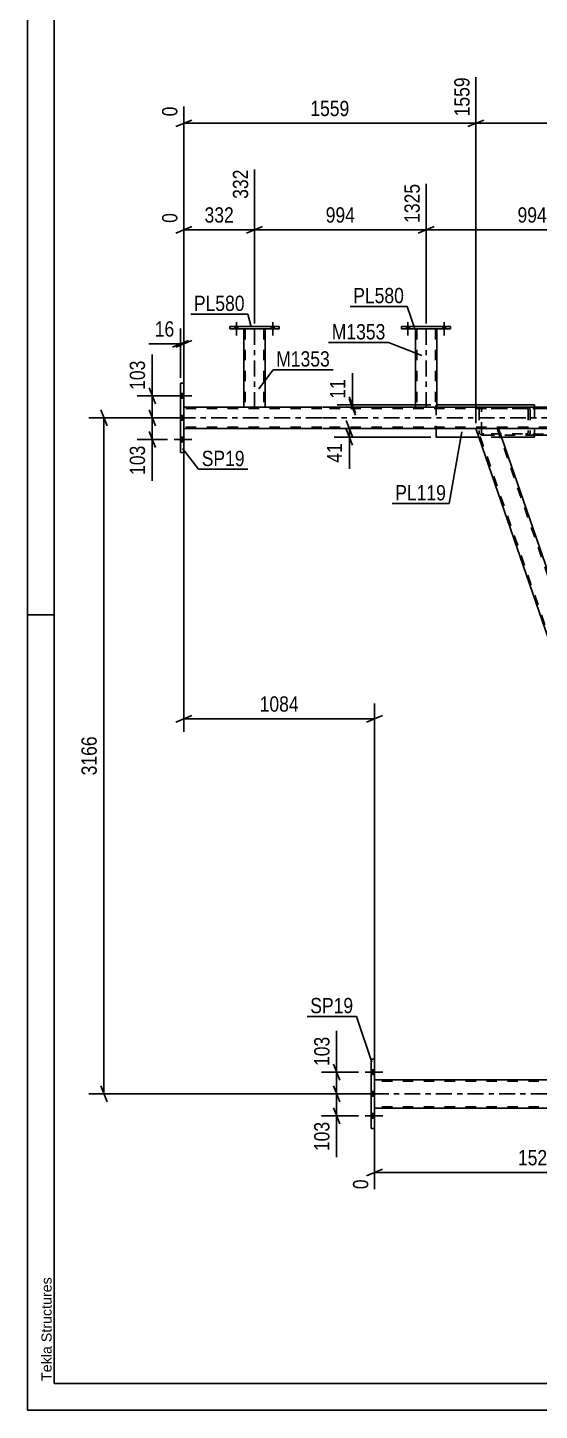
# Model space of a CAD drawing. Header units: millimetres. Extents: x -836 to 353, y -855 to -14.
# Drawn here: x -836.4 to -740.5, y -855.3 to -596.4 of the extents above; entities that cross this region are included whole.
import ezdxf

# ---------------------------------------------------------------- set-up
doc = ezdxf.new("R2010")
doc.units = ezdxf.units.MM
doc.linetypes.add('DXK_LINE_DOT2', pattern=[3.9198, 1.9599, -1.9599])
doc.linetypes.add('DXK_LINE_DOT3', pattern=[5.9187, 2.979, -0.9799, 0.9799, -0.9799])
doc.styles.add('Arial', font='ARIAL.TTF', dxfattribs={"height": 0.2})
doc.styles.add('Arial Narrow', font='ARIALN.TTF', dxfattribs={"height": 0.2})

# ---------------------------------------------------------------- blocks, each defined once
blk = doc.blocks.new('Unknown-570393895-1132')
at = {"color": 5, "linetype": 'Continuous'}
for p, q in [((-836.38, -14.33), (-836.38, -855.33)), ((-831.38, -19.33), (-831.38, -850.33)), ((-831.38, -706.33), (-836.38, -706.33)), ((-831.38, -850.33), (347.62, -850.33)), ((-836.38, -855.33), (352.62, -855.33))]:
    blk.add_line(p, q, dxfattribs=at)
at = {"color": 174, "linetype": 'Continuous', "style": 'Arial'}
blk.add_text('Tekla Structures', height=1.9102, rotation=90, dxfattribs=at).set_placement((-831.88, -849.83))
blk = doc.blocks.new('Part-570393895-6714 - 6499')
at = {"color": 2, "linetype": 'Continuous'}
for p, q in [((-807.13, -667.42), (-795.87, -667.42)), ((-791.87, -667.42), (-781.27, -667.42)), ((-781.17, -667.42), (-763.73, -667.42)), ((-723.98, -667.42), (-759.73, -667.42)), ((-807.13, -671.42), (-781.27, -671.42)), ((-781.17, -671.42), (-752.39, -671.42)), ((-669.1, -671.42), (-748.16, -671.42))]:
    blk.add_line(p, q, dxfattribs=at)
at = {"color": 7, "linetype": 'DXK_LINE_DOT2'}
for p, q in [((-807.13, -667.42), (-807.13, -671.42)), ((-781.27, -667.66), (-807.13, -667.66)), ((-795.87, -667.42), (-791.87, -667.42)), ((-80.13, -667.66), (-781.17, -667.66)), ((-80.13, -667.42), (-763.73, -667.42)), ((-763.73, -667.42), (-759.73, -667.42)), ((-781.27, -671.18), (-807.13, -671.18)), ((-80.13, -671.18), (-781.17, -671.18)), ((-748.16, -671.42), (-752.39, -671.42))]:
    blk.add_line(p, q, dxfattribs=at)
at = {"color": 7, "linetype": 'DXK_LINE_DOT3'}
for p, q in [((-781.27, -669.42), (-807.13, -669.42)), ((-80.13, -669.42), (-781.17, -669.42))]:
    blk.add_line(p, q, dxfattribs=at)
blk = doc.blocks.new('Bolt-570393895-6675 - 6499')
at = {"linetype": 'Continuous'}
for points in [[(-807.77, -664.88), (-807.77, -665.76), (-807.13, -665.76), (-807.13, -664.88)], [(-807.77, -664.88), (-807.77, -665.76), (-807.13, -665.76), (-807.13, -664.88)], [(-807.77, -664.88), (-807.77, -665.76), (-807.13, -665.76), (-807.13, -664.88)], [(-807.77, -668.98), (-807.77, -669.86), (-807.13, -669.86), (-807.13, -668.98)], [(-807.77, -668.98), (-807.77, -669.86), (-807.13, -669.86), (-807.13, -668.98)], [(-807.77, -673.08), (-807.77, -673.96), (-807.13, -673.96), (-807.13, -673.08)], [(-807.77, -673.08), (-807.77, -673.96), (-807.13, -673.96), (-807.13, -673.08)], [(-807.77, -673.08), (-807.77, -673.96), (-807.13, -673.96), (-807.13, -673.08)]]:
    blk.add_hatch(color=1, dxfattribs=at).paths.add_polyline_path(points)
at = {"color": 1, "linetype": 'Continuous'}
for p, q in [((-808.93, -665.32), (-805.61, -665.32)), ((-808.93, -665.32), (-805.61, -665.32)), ((-808.93, -665.32), (-805.61, -665.32)), ((-807.77, -664.88), (-807.13, -664.88)), ((-807.77, -664.88), (-807.13, -664.88)), ((-807.77, -664.88), (-807.13, -664.88)), ((-807.77, -665.76), (-807.13, -665.76)), ((-807.77, -665.76), (-807.13, -665.76)), ((-807.77, -665.76), (-807.13, -665.76)), ((-808.93, -669.42), (-805.61, -669.42)), ((-808.93, -669.42), (-805.61, -669.42)), ((-807.77, -668.98), (-807.13, -668.98)), ((-807.77, -668.98), (-807.13, -668.98)), ((-807.77, -669.86), (-807.13, -669.86)), ((-807.77, -669.86), (-807.13, -669.86)), ((-807.77, -673.08), (-807.13, -673.08)), ((-807.77, -673.08), (-807.13, -673.08)), ((-807.77, -673.08), (-807.13, -673.08)), ((-808.93, -673.52), (-805.61, -673.52)), ((-808.93, -673.52), (-805.61, -673.52)), ((-808.93, -673.52), (-805.61, -673.52)), ((-807.77, -673.96), (-807.13, -673.96)), ((-807.77, -673.96), (-807.13, -673.96)), ((-807.77, -673.96), (-807.13, -673.96))]:
    blk.add_line(p, q, dxfattribs=at)
blk = doc.blocks.new('Part-570393895-6726 - 6499')
at = {"color": 2, "linetype": 'Continuous'}
for p, q in [((-70.33, -793.43), (-771.37, -793.43)), ((-70.33, -798.71), (-771.37, -798.71))]:
    blk.add_line(p, q, dxfattribs=at)
at = {"color": 7, "linetype": 'DXK_LINE_DOT2'}
for p, q in [((-771.37, -793.43), (-771.37, -798.71)), ((-70.33, -793.67), (-771.37, -793.67)), ((-70.33, -798.47), (-771.37, -798.47))]:
    blk.add_line(p, q, dxfattribs=at)
at = {"color": 7, "linetype": 'DXK_LINE_DOT3'}
blk.add_line((-70.33, -796.07), (-771.37, -796.07), dxfattribs=at)
blk = doc.blocks.new('Bolt-570393895-6773 - 6499')
at = {"linetype": 'Continuous'}
for points in [[(-764.85, -652.3), (-765.41, -652.3), (-765.41, -652.78), (-764.85, -652.78)], [(-764.85, -652.3), (-765.41, -652.3), (-765.41, -652.78), (-764.85, -652.78)], [(-758.05, -652.3), (-758.61, -652.3), (-758.61, -652.78), (-758.05, -652.78)], [(-758.05, -652.3), (-758.61, -652.3), (-758.61, -652.78), (-758.05, -652.78)]]:
    blk.add_hatch(color=1, dxfattribs=at).paths.add_polyline_path(points)
at = {"color": 1, "linetype": 'Continuous'}
for p, q in [((-765.41, -652.3), (-765.41, -652.78)), ((-765.41, -652.3), (-765.41, -652.78)), ((-765.13, -651.5), (-765.13, -654.02)), ((-765.13, -651.5), (-765.13, -654.02)), ((-764.85, -652.3), (-764.85, -652.78)), ((-764.85, -652.3), (-764.85, -652.78)), ((-758.61, -652.3), (-758.61, -652.78)), ((-758.61, -652.3), (-758.61, -652.78)), ((-758.33, -651.5), (-758.33, -654.02)), ((-758.33, -651.5), (-758.33, -654.02)), ((-758.05, -652.3), (-758.05, -652.78)), ((-758.05, -652.3), (-758.05, -652.78))]:
    blk.add_line(p, q, dxfattribs=at)
blk = doc.blocks.new('Part-570393895-6778 - 6499')
at = {"color": 7, "linetype": 'DXK_LINE_DOT2'}
for p, q in [((-751.71, -667.72), (-751.77, -667.9)), ((-751.77, -667.9), (-751.77, -672.22)), ((-751.34, -667.9), (-751.3, -667.81)), ((-751.34, -672.22), (-751.34, -667.9)), ((-750.9, -667.42), (-751.24, -667.46)), ((-751.07, -667.68), (-750.9, -667.66)), ((-735.84, -667.43), (-750.9, -667.42)), ((-735.84, -667.67), (-750.9, -667.66)), ((-742.74, -667.46), (-743.08, -667.43)), ((-743.08, -667.67), (-742.91, -667.68)), ((-742.67, -667.81), (-742.64, -667.91)), ((-742.64, -667.91), (-742.64, -672.23)), ((-742.21, -667.91), (-742.27, -667.72)), ((-742.21, -667.91), (-742.21, -672.23)), ((-751.77, -672.22), (-751.71, -672.41)), ((-751.3, -672.32), (-751.34, -672.22)), ((-751.24, -672.67), (-750.9, -672.7)), ((-750.9, -672.46), (-751.07, -672.45)), ((-735.84, -672.47), (-750.9, -672.46)), ((-750.9, -672.7), (-741.41, -672.71)), ((-742.91, -672.45), (-743.08, -672.47)), ((-743.08, -672.71), (-742.74, -672.67)), ((-742.64, -672.23), (-742.67, -672.32)), ((-742.27, -672.41), (-742.21, -672.23))]:
    blk.add_line(p, q, dxfattribs=at)
at = {"color": 2, "linetype": 'Continuous'}
blk.add_line((-735.84, -672.71), (-741.41, -672.71), dxfattribs=at)
at = {"color": 7, "linetype": 'DXK_LINE_DOT2'}
for centre, radius, start, end in [((-751.1, -668.26), 0.813, 99.5774, 138.2055), ((-751, -668.08), 0.406, 99.5774, 138.2055), ((-742.98, -668.08), 0.406, 41.7863, 80.4144), ((-742.88, -668.26), 0.813, 41.7863, 80.4144), ((-751.1, -671.87), 0.813, 221.7863, 260.4144), ((-751, -672.05), 0.406, 221.7863, 260.4144), ((-742.98, -672.05), 0.406, 279.5774, 318.2055), ((-742.88, -671.87), 0.813, 279.5774, 318.2055)]:
    blk.add_arc(centre, radius, start, end, dxfattribs=at)
blk = doc.blocks.new('Part-570393895-6827 - 6499')
at = {"color": 2, "linetype": 'Continuous'}
for p, q in [((-795.87, -667.42), (-795.87, -652.78)), ((-791.87, -667.42), (-791.87, -652.78)), ((-795.87, -667.43), (-791.91, -667.43)), ((-791.91, -667.43), (-791.87, -667.43))]:
    blk.add_line(p, q, dxfattribs=at)
at = {"color": 7, "linetype": 'DXK_LINE_DOT2'}
for p, q in [((-795.87, -652.78), (-791.87, -652.78)), ((-795.63, -652.78), (-795.63, -667.43)), ((-792.11, -652.78), (-792.11, -667.43)), ((-795.87, -667.42), (-795.87, -667.43)), ((-795.87, -667.43), (-795.87, -667.43)), ((-795.87, -667.43), (-795.87, -667.43)), ((-795.63, -667.43), (-795.61, -667.43)), ((-795.61, -667.43), (-795.57, -667.43)), ((-795.57, -667.43), (-795.56, -667.43)), ((-792.17, -667.43), (-792.13, -667.43)), ((-792.13, -667.43), (-792.17, -667.43)), ((-792.13, -667.43), (-792.11, -667.43)), ((-792.11, -667.43), (-792.13, -667.43)), ((-791.87, -667.42), (-791.87, -667.43)), ((-791.87, -667.43), (-791.87, -667.42)), ((-791.87, -667.43), (-791.87, -667.43)), ((-791.87, -667.43), (-791.87, -667.43))]:
    blk.add_line(p, q, dxfattribs=at)
at = {"color": 7, "linetype": 'DXK_LINE_DOT3'}
blk.add_line((-793.87, -652.78), (-793.87, -667.43), dxfattribs=at)
blk = doc.blocks.new('Bolt-570393895-6835 - 6499')
at = {"linetype": 'Continuous'}
for points in [[(-796.99, -652.3), (-797.55, -652.3), (-797.55, -652.78), (-796.99, -652.78)], [(-796.99, -652.3), (-797.55, -652.3), (-797.55, -652.78), (-796.99, -652.78)], [(-790.19, -652.3), (-790.75, -652.3), (-790.75, -652.78), (-790.19, -652.78)], [(-790.19, -652.3), (-790.75, -652.3), (-790.75, -652.78), (-790.19, -652.78)]]:
    blk.add_hatch(color=1, dxfattribs=at).paths.add_polyline_path(points)
at = {"color": 1, "linetype": 'Continuous'}
for p, q in [((-797.55, -652.3), (-797.55, -652.78)), ((-797.55, -652.3), (-797.55, -652.78)), ((-797.27, -651.5), (-797.27, -654.02)), ((-797.27, -651.5), (-797.27, -654.02)), ((-796.99, -652.3), (-796.99, -652.78)), ((-796.99, -652.3), (-796.99, -652.78)), ((-790.75, -652.3), (-790.75, -652.78)), ((-790.75, -652.3), (-790.75, -652.78)), ((-790.47, -651.5), (-790.47, -654.02)), ((-790.47, -651.5), (-790.47, -654.02)), ((-790.19, -652.3), (-790.19, -652.78)), ((-790.19, -652.3), (-790.19, -652.78))]:
    blk.add_line(p, q, dxfattribs=at)
blk = doc.blocks.new('Bolt-570393895-6843 - 6499')
at = {"linetype": 'Continuous'}
for points in [[(-772.01, -791.53), (-772.01, -792.41), (-771.37, -792.41), (-771.37, -791.53)], [(-772.01, -791.53), (-772.01, -792.41), (-771.37, -792.41), (-771.37, -791.53)], [(-772.01, -791.53), (-772.01, -792.41), (-771.37, -792.41), (-771.37, -791.53)], [(-772.01, -795.63), (-772.01, -796.51), (-771.37, -796.51), (-771.37, -795.63)], [(-772.01, -795.63), (-772.01, -796.51), (-771.37, -796.51), (-771.37, -795.63)], [(-772.01, -799.73), (-772.01, -800.61), (-771.37, -800.61), (-771.37, -799.73)], [(-772.01, -799.73), (-772.01, -800.61), (-771.37, -800.61), (-771.37, -799.73)], [(-772.01, -799.73), (-772.01, -800.61), (-771.37, -800.61), (-771.37, -799.73)]]:
    blk.add_hatch(color=1, dxfattribs=at).paths.add_polyline_path(points)
at = {"color": 1, "linetype": 'Continuous'}
for p, q in [((-773.17, -791.97), (-769.85, -791.97)), ((-773.17, -791.97), (-769.85, -791.97)), ((-773.17, -791.97), (-769.85, -791.97)), ((-772.01, -791.53), (-771.37, -791.53)), ((-772.01, -791.53), (-771.37, -791.53)), ((-772.01, -791.53), (-771.37, -791.53)), ((-772.01, -792.41), (-771.37, -792.41)), ((-772.01, -792.41), (-771.37, -792.41)), ((-772.01, -792.41), (-771.37, -792.41)), ((-773.17, -796.07), (-769.85, -796.07)), ((-773.17, -796.07), (-769.85, -796.07)), ((-772.01, -795.63), (-771.37, -795.63)), ((-772.01, -795.63), (-771.37, -795.63)), ((-772.01, -796.51), (-771.37, -796.51)), ((-772.01, -796.51), (-771.37, -796.51)), ((-773.17, -800.17), (-769.85, -800.17)), ((-773.17, -800.17), (-769.85, -800.17)), ((-773.17, -800.17), (-769.85, -800.17)), ((-772.01, -799.73), (-771.37, -799.73)), ((-772.01, -799.73), (-771.37, -799.73)), ((-772.01, -799.73), (-771.37, -799.73)), ((-772.01, -800.61), (-771.37, -800.61)), ((-772.01, -800.61), (-771.37, -800.61)), ((-772.01, -800.61), (-771.37, -800.61))]:
    blk.add_line(p, q, dxfattribs=at)
blk = doc.blocks.new('Part-570393895-6905 - 6499')
at = {"color": 7, "linetype": 'DXK_LINE_DOT2'}
for p, q in [((-759.83, -666.99), (-759.83, -671.42)), ((-759.73, -666.99), (-759.83, -666.99)), ((-741.41, -667.42), (-741.41, -671.42)), ((-747.59, -673.07), (-751.82, -673.07))]:
    blk.add_line(p, q, dxfattribs=at)
at = {"color": 2, "linetype": 'Continuous'}
for p, q in [((-741.41, -666.99), (-759.73, -666.99)), ((-741.41, -666.99), (-741.41, -667.42)), ((-759.83, -671.42), (-759.83, -673.07)), ((-759.83, -673.07), (-751.82, -673.07)), ((-741.41, -673.07), (-747.59, -673.07)), ((-741.41, -671.42), (-741.41, -673.07))]:
    blk.add_line(p, q, dxfattribs=at)
blk = doc.blocks.new('Part-570393895-6931 - 6499')
at = {"color": 2, "linetype": 'Continuous'}
for p, q in [((-798.47, -652.3), (-789.27, -652.3)), ((-798.47, -652.78), (-798.47, -652.3)), ((-789.27, -652.3), (-789.27, -652.78)), ((-789.27, -652.78), (-798.47, -652.78))]:
    blk.add_line(p, q, dxfattribs=at)
blk = doc.blocks.new('Part-570393895-6940 - 6499')
at = {"color": 2, "linetype": 'Continuous'}
for p, q in [((-752.39, -671.42), (-710.39, -793.43)), ((-752.39, -671.42), (-748.16, -671.42)), ((-748.16, -671.42), (-707.37, -789.89))]:
    blk.add_line(p, q, dxfattribs=at)
at = {"color": 7, "linetype": 'DXK_LINE_DOT2'}
for p, q in [((-710.13, -793.43), (-752.13, -671.42)), ((-752.13, -671.42), (-752.11, -671.42)), ((-748.41, -671.42), (-706.41, -793.43)), ((-707.37, -789.89), (-706.15, -793.43)), ((-706.15, -793.43), (-710.39, -793.43))]:
    blk.add_line(p, q, dxfattribs=at)
blk = doc.blocks.new('Part-570393895-6986 - 6499')
at = {"color": 2, "linetype": 'Continuous'}
for p, q in [((-807.77, -662.92), (-807.13, -662.92)), ((-807.77, -662.92), (-807.77, -675.92)), ((-807.13, -675.92), (-807.13, -662.92)), ((-807.77, -675.92), (-807.13, -675.92))]:
    blk.add_line(p, q, dxfattribs=at)
at = {"color": 7, "linetype": 'DXK_LINE_DOT2'}
for p, q in [((-807.13, -662.92), (-807.77, -662.92)), ((-807.77, -675.92), (-807.13, -675.92))]:
    blk.add_line(p, q, dxfattribs=at)
blk = doc.blocks.new('Part-570393895-7042 - 6499')
at = {"color": 2, "linetype": 'Continuous'}
for p, q in [((-771.37, -789.57), (-772.01, -789.57)), ((-772.01, -789.57), (-772.01, -802.57)), ((-771.37, -802.57), (-771.37, -789.57)), ((-772.01, -802.57), (-771.37, -802.57))]:
    blk.add_line(p, q, dxfattribs=at)
at = {"color": 7, "linetype": 'DXK_LINE_DOT2'}
for p, q in [((-771.37, -789.57), (-772.01, -789.57)), ((-772.01, -802.57), (-771.37, -802.57))]:
    blk.add_line(p, q, dxfattribs=at)
blk = doc.blocks.new('Part-570393895-7103 - 6499')
at = {"color": 2, "linetype": 'Continuous'}
for p, q in [((-763.73, -667.42), (-763.73, -652.78)), ((-759.73, -667.42), (-759.73, -652.78)), ((-763.73, -667.43), (-759.77, -667.43)), ((-759.77, -667.43), (-759.73, -667.43))]:
    blk.add_line(p, q, dxfattribs=at)
at = {"color": 7, "linetype": 'DXK_LINE_DOT2'}
for p, q in [((-763.73, -652.78), (-759.73, -652.78)), ((-763.49, -652.78), (-763.49, -667.43)), ((-759.97, -652.78), (-759.97, -667.43)), ((-763.73, -667.42), (-763.73, -667.43)), ((-763.73, -667.43), (-763.73, -667.43)), ((-763.73, -667.43), (-763.73, -667.43)), ((-763.49, -667.43), (-763.47, -667.43)), ((-763.47, -667.43), (-763.43, -667.43)), ((-763.43, -667.43), (-763.42, -667.43)), ((-760.03, -667.43), (-759.99, -667.43)), ((-759.99, -667.43), (-760.03, -667.43)), ((-759.99, -667.43), (-759.97, -667.43)), ((-759.97, -667.43), (-759.99, -667.43)), ((-759.73, -667.42), (-759.73, -667.43)), ((-759.73, -667.43), (-759.73, -667.42)), ((-759.73, -667.43), (-759.73, -667.43)), ((-759.73, -667.43), (-759.73, -667.43))]:
    blk.add_line(p, q, dxfattribs=at)
at = {"color": 7, "linetype": 'DXK_LINE_DOT3'}
blk.add_line((-761.73, -652.78), (-761.73, -667.43), dxfattribs=at)
blk = doc.blocks.new('Part-570393895-7109 - 6499')
at = {"color": 2, "linetype": 'Continuous'}
for p, q in [((-766.33, -652.3), (-757.13, -652.3)), ((-766.33, -652.78), (-766.33, -652.3)), ((-757.13, -652.3), (-757.13, -652.78)), ((-757.13, -652.78), (-766.33, -652.78))]:
    blk.add_line(p, q, dxfattribs=at)
blk = doc.blocks.new('StraightDimension-570393895-7254 - 6499')
at = {"color": 7, "linetype": 'Continuous'}
for p, q in [((-813.64, -667.92), (-812.44, -670.92)), ((-808.77, -669.42), (-815.89, -669.42)), ((-813.04, -673.52), (-813.04, -669.42)), ((-812.44, -675.02), (-813.64, -672.02)), ((-810.17, -673.52), (-815.89, -673.52))]:
    blk.add_line(p, q, dxfattribs=at)
at = {"color": 0}
blk.add_wipeout([(-813.79, -674.05), (-817.99, -674.05), (-817.99, -680.73), (-813.79, -680.73)], dxfattribs=at)
at = {"color": 7, "linetype": 'Continuous'}
blk.add_line((-813.04, -673.52), (-813.04, -681.26), dxfattribs=at)
blk.add_line((-813.04, -673.52), (-813.04, -681.26), dxfattribs=at)
at = {"color": 3, "style": 'Arial Narrow'}
blk.add_text('103', height=2.863, rotation=90.0002, dxfattribs=at).set_placement((-814.39, -680.13))
blk = doc.blocks.new('StraightDimension-570393895-28385 - 6499')
at = {"color": 7, "linetype": 'Continuous'}
for p, q in [((-710.39, -794.43), (-710.39, -819.4)), ((-771.37, -799.71), (-771.37, -813.91)), ((-769.87, -810.19), (-772.87, -811.39)), ((-711.89, -811.39), (-708.89, -810.19)), ((-771.37, -810.79), (-710.39, -810.79))]:
    blk.add_line(p, q, dxfattribs=at)
at = {"color": 0}
blk.add_wipeout([(-736.62, -810.04), (-736.62, -805.84), (-745.13, -805.84), (-745.13, -810.04)], dxfattribs=at)
at = {"color": 0, "linetype": 'Continuous'}
for points in [[(-771.97, -811.49), (-776.17, -811.49), (-776.17, -814.51), (-771.97, -814.51)], [(-710.99, -811.49), (-715.19, -811.49), (-715.19, -820), (-710.99, -820)]]:
    blk.add_wipeout(points, dxfattribs=at)
at = {"color": 3, "style": 'Arial Narrow'}
blk.add_text('1525', height=2.863, dxfattribs=at).set_placement((-744.53, -809.44))
at = {"color": 3, "linetype": 'Continuous', "style": 'Arial Narrow'}
for s, height, p in [('0', 2.86, (-772.57, -813.91)), ('1525', 2.863, (-711.59, -819.4))]:
    blk.add_text(s, height=height, rotation=90.0002, dxfattribs=at).set_placement(p)
blk = doc.blocks.new('StraightDimension-570393895-7459 - 6499')
at = {"color": 7, "linetype": 'Continuous'}
for p, q in [((-776.71, -669.92), (-775.51, -672.92)), ((-760.83, -671.42), (-778.96, -671.42)), ((-760.83, -673.07), (-778.96, -673.07)), ((-775.51, -674.57), (-776.71, -671.57)), ((-776.11, -673.07), (-776.11, -671.42))]:
    blk.add_line(p, q, dxfattribs=at)
at = {"color": 0}
blk.add_wipeout([(-776.86, -673.6), (-781.06, -673.6), (-781.06, -678.45), (-776.86, -678.45)], dxfattribs=at)
at = {"color": 7, "linetype": 'Continuous'}
blk.add_line((-776.11, -673.07), (-776.11, -678.98), dxfattribs=at)
blk.add_line((-776.11, -673.07), (-776.11, -678.98), dxfattribs=at)
at = {"color": 3, "style": 'Arial Narrow'}
blk.add_text('41', height=2.863, rotation=90.0002, dxfattribs=at).set_placement((-777.46, -677.85))
blk = doc.blocks.new('StraightDimension-570393895-7231 - 6499')
at = {"color": 7, "linetype": 'Continuous'}
for p, q in [((-779.09, -794.57), (-777.89, -797.57)), ((-773.01, -796.07), (-781.34, -796.07)), ((-778.49, -800.17), (-778.49, -796.07)), ((-774.41, -800.17), (-781.34, -800.17)), ((-777.89, -801.67), (-779.09, -798.67))]:
    blk.add_line(p, q, dxfattribs=at)
at = {"color": 0}
blk.add_wipeout([(-779.24, -800.69), (-783.44, -800.69), (-783.44, -807.38), (-779.24, -807.38)], dxfattribs=at)
at = {"color": 7, "linetype": 'Continuous'}
blk.add_line((-778.49, -800.17), (-778.49, -807.9), dxfattribs=at)
blk.add_line((-778.49, -800.17), (-778.49, -807.9), dxfattribs=at)
at = {"color": 3, "style": 'Arial Narrow'}
blk.add_text('103', height=2.863, rotation=90.0002, dxfattribs=at).set_placement((-779.84, -806.78))
blk = doc.blocks.new('StraightDimension-570393895-7238 - 6499')
at = {"color": 7, "linetype": 'Continuous'}
for p, q in [((-774.41, -791.97), (-781.34, -791.97)), ((-779.09, -790.47), (-777.89, -793.47)), ((-778.49, -796.07), (-778.49, -791.97)), ((-777.89, -797.57), (-779.09, -794.57)), ((-773.01, -796.07), (-781.34, -796.07))]:
    blk.add_line(p, q, dxfattribs=at)
at = {"color": 0}
blk.add_wipeout([(-779.24, -784.76), (-783.44, -784.76), (-783.44, -791.44), (-779.24, -791.44)], dxfattribs=at)
at = {"color": 7, "linetype": 'Continuous'}
blk.add_line((-778.49, -791.97), (-778.49, -784.23), dxfattribs=at)
blk.add_line((-778.49, -791.97), (-778.49, -784.23), dxfattribs=at)
at = {"color": 3, "style": 'Arial Narrow'}
blk.add_text('103', height=2.863, rotation=90.0002, dxfattribs=at).set_placement((-779.84, -790.84))
blk = doc.blocks.new('StraightDimension-570393895-7246 - 6499')
at = {"color": 7, "linetype": 'Continuous'}
for p, q in [((-808.77, -665.32), (-815.89, -665.32)), ((-813.64, -663.82), (-812.44, -666.82)), ((-813.04, -669.42), (-813.04, -665.32)), ((-812.44, -670.92), (-813.64, -667.92)), ((-808.77, -669.42), (-815.89, -669.42))]:
    blk.add_line(p, q, dxfattribs=at)
at = {"color": 0}
blk.add_wipeout([(-813.79, -658.11), (-817.99, -658.11), (-817.99, -664.8), (-813.79, -664.8)], dxfattribs=at)
at = {"color": 7, "linetype": 'Continuous'}
blk.add_line((-813.04, -665.32), (-813.04, -657.59), dxfattribs=at)
blk.add_line((-813.04, -665.32), (-813.04, -657.59), dxfattribs=at)
at = {"color": 3, "style": 'Arial Narrow'}
blk.add_text('103', height=2.863, rotation=90.0002, dxfattribs=at).set_placement((-814.39, -664.2))
blk = doc.blocks.new('StraightDimension-570393895-7476 - 6499')
at = {"color": 7, "linetype": 'Continuous'}
for p, q in [((-776.13, -665.49), (-774.93, -668.49)), ((-760.83, -666.99), (-778.38, -666.99)), ((-760.83, -667.43), (-778.38, -667.43)), ((-774.93, -668.93), (-776.13, -665.93)), ((-775.53, -667.43), (-775.53, -666.99))]:
    blk.add_line(p, q, dxfattribs=at)
at = {"color": 0}
blk.add_wipeout([(-776.28, -661.61), (-780.48, -661.61), (-780.48, -666.47), (-776.28, -666.47)], dxfattribs=at)
at = {"color": 7, "linetype": 'Continuous'}
blk.add_line((-775.53, -666.99), (-775.53, -661.09), dxfattribs=at)
blk.add_line((-775.53, -666.99), (-775.53, -661.09), dxfattribs=at)
at = {"color": 3, "style": 'Arial Narrow'}
blk.add_text('11', height=2.863, rotation=90.0002, dxfattribs=at).set_placement((-776.88, -665.87))
blk = doc.blocks.new('StraightDimension-570393895-7713 - 6499')
at = {"color": 7, "linetype": 'Continuous'}
for p, q in [((-752.39, -670.42), (-752.39, -605.66)), ((-807.13, -666.42), (-807.13, -611.14)), ((-805.63, -613.67), (-808.63, -614.87)), ((-753.89, -614.87), (-750.89, -613.67)), ((-807.13, -614.27), (-752.39, -614.27))]:
    blk.add_line(p, q, dxfattribs=at)
at = {"color": 0, "linetype": 'Continuous'}
for points in [[(-752.99, -605.06), (-757.19, -605.06), (-757.19, -613.57), (-752.99, -613.57)], [(-807.73, -610.54), (-811.93, -610.54), (-811.93, -613.57), (-807.73, -613.57)]]:
    blk.add_wipeout(points, dxfattribs=at)
at = {"color": 0}
blk.add_wipeout([(-775.5, -613.52), (-775.5, -609.32), (-784.02, -609.32), (-784.02, -613.52)], dxfattribs=at)
at = {"color": 3, "linetype": 'Continuous', "style": 'Arial Narrow'}
for s, height, p in [('1559', 2.863, (-753.59, -612.97)), ('0', 2.86, (-808.33, -612.97))]:
    blk.add_text(s, height=height, rotation=90.0002, dxfattribs=at).set_placement(p)
at = {"color": 3, "style": 'Arial Narrow'}
blk.add_text('1559', height=2.863, dxfattribs=at).set_placement((-783.42, -612.92))
blk = doc.blocks.new('StraightDimension-570393895-7723 - 6499')
at = {"color": 7, "linetype": 'Continuous'}
for p, q in [((-752.39, -670.42), (-752.39, -605.66)), ((-669.1, -670.42), (-669.1, -605.66)), ((-750.89, -613.67), (-753.89, -614.87)), ((-670.6, -614.87), (-667.6, -613.67)), ((-752.39, -614.27), (-669.1, -614.27))]:
    blk.add_line(p, q, dxfattribs=at)
at = {"color": 0, "linetype": 'Continuous'}
blk.add_wipeout([(-669.7, -605.06), (-673.9, -605.06), (-673.9, -613.57), (-669.7, -613.57)], dxfattribs=at)
at = {"color": 0}
blk.add_wipeout([(-706.49, -613.52), (-706.49, -609.32), (-715, -609.32), (-715, -613.52)], dxfattribs=at)
at = {"color": 3, "linetype": 'Continuous', "style": 'Arial Narrow'}
blk.add_text('3641', height=2.863, rotation=90.0002, dxfattribs=at).set_placement((-670.3, -612.97))
at = {"color": 3, "style": 'Arial Narrow'}
blk.add_text('2082', height=2.863, dxfattribs=at).set_placement((-714.4, -612.92))
blk = doc.blocks.new('StraightDimension-570393895-7986 - 6499')
at = {"color": 7, "linetype": 'Continuous'}
for p, q in [((-821.49, -670.92), (-822.69, -667.92)), ((-808.77, -669.42), (-824.94, -669.42)), ((-822.09, -796.07), (-822.09, -669.42)), ((-822.69, -794.57), (-821.49, -797.57)), ((-773.01, -796.07), (-824.94, -796.07))]:
    blk.add_line(p, q, dxfattribs=at)
at = {"color": 0}
blk.add_wipeout([(-822.84, -728.49), (-827.04, -728.49), (-827.04, -737), (-822.84, -737)], dxfattribs=at)
at = {"color": 3, "style": 'Arial Narrow'}
blk.add_text('3166', height=2.863, rotation=90.0002, dxfattribs=at).set_placement((-823.44, -736.4))
blk = doc.blocks.new('StraightDimension-570393895-8229 - 6499')
at = {"color": 7, "linetype": 'Continuous'}
for p, q in [((-809.27, -656.18), (-806.27, -654.98)), ((-805.63, -654.98), (-808.63, -656.18)), ((-807.77, -661.92), (-807.77, -652.73)), ((-807.13, -661.92), (-807.13, -652.73)), ((-807.77, -655.58), (-807.13, -655.58))]:
    blk.add_line(p, q, dxfattribs=at)
at = {"color": 0}
blk.add_wipeout([(-808.3, -654.83), (-808.3, -650.63), (-813.16, -650.63), (-813.16, -654.83)], dxfattribs=at)
at = {"color": 7, "linetype": 'Continuous'}
blk.add_line((-807.77, -655.58), (-813.68, -655.58), dxfattribs=at)
blk.add_line((-807.77, -655.58), (-813.68, -655.58), dxfattribs=at)
at = {"color": 3, "style": 'Arial Narrow'}
blk.add_text('16', height=2.863, dxfattribs=at).set_placement((-812.56, -654.23))
blk = doc.blocks.new('StraightDimension-570393895-25321 - 6499')
at = {"color": 7, "linetype": 'Continuous'}
for p, q in [((-807.13, -672.42), (-807.13, -728.22)), ((-771.37, -792.43), (-771.37, -722.97)), ((-805.63, -725.22), (-808.63, -726.42)), ((-807.13, -725.82), (-771.37, -725.82)), ((-772.87, -726.42), (-769.87, -725.22))]:
    blk.add_line(p, q, dxfattribs=at)
at = {"color": 0}
blk.add_wipeout([(-785, -725.07), (-785, -720.87), (-793.51, -720.87), (-793.51, -725.07)], dxfattribs=at)
at = {"color": 3, "style": 'Arial Narrow'}
blk.add_text('1084', height=2.863, dxfattribs=at).set_placement((-792.91, -724.47))
blk = doc.blocks.new('StraightDimension-570393895-27141 - 6499')
at = {"color": 7, "linetype": 'Continuous'}
for p, q in [((-761.73, -651.78), (-761.73, -625.61)), ((-721.98, -651.78), (-721.98, -625.61)), ((-760.23, -633.62), (-763.23, -634.82)), ((-761.73, -634.22), (-721.98, -634.22)), ((-723.48, -634.82), (-720.48, -633.62))]:
    blk.add_line(p, q, dxfattribs=at)
at = {"color": 0, "linetype": 'Continuous'}
blk.add_wipeout([(-722.58, -625.01), (-726.78, -625.01), (-726.78, -633.52), (-722.58, -633.52)], dxfattribs=at)
at = {"color": 0}
blk.add_wipeout([(-738.51, -633.47), (-738.51, -629.27), (-745.2, -629.27), (-745.2, -633.47)], dxfattribs=at)
at = {"color": 3, "linetype": 'Continuous', "style": 'Arial Narrow'}
blk.add_text('2319', height=2.863, rotation=90.0002, dxfattribs=at).set_placement((-723.18, -632.92))
at = {"color": 3, "style": 'Arial Narrow'}
blk.add_text('994', height=2.863, dxfattribs=at).set_placement((-744.6, -632.87))
blk = doc.blocks.new('StraightDimension-570393895-27142 - 6499')
at = {"color": 7, "linetype": 'Continuous'}
for p, q in [((-793.87, -651.78), (-793.87, -622.94)), ((-761.73, -651.78), (-761.73, -625.61)), ((-792.37, -633.62), (-795.37, -634.82)), ((-793.87, -634.22), (-761.73, -634.22)), ((-763.23, -634.82), (-760.23, -633.62))]:
    blk.add_line(p, q, dxfattribs=at)
at = {"color": 0, "linetype": 'Continuous'}
blk.add_wipeout([(-762.33, -625.01), (-766.53, -625.01), (-766.53, -633.52), (-762.33, -633.52)], dxfattribs=at)
at = {"color": 0}
blk.add_wipeout([(-774.46, -633.47), (-774.46, -629.27), (-781.14, -629.27), (-781.14, -633.47)], dxfattribs=at)
at = {"color": 3, "linetype": 'Continuous', "style": 'Arial Narrow'}
blk.add_text('1325', height=2.863, rotation=90.0002, dxfattribs=at).set_placement((-762.93, -632.92))
at = {"color": 3, "style": 'Arial Narrow'}
blk.add_text('994', height=2.863, dxfattribs=at).set_placement((-780.54, -632.87))
blk = doc.blocks.new('StraightDimension-570393895-27143 - 6499')
at = {"color": 7, "linetype": 'Continuous'}
for p, q in [((-793.87, -651.78), (-793.87, -622.94)), ((-807.13, -666.42), (-807.13, -631.1)), ((-805.63, -633.62), (-808.63, -634.82)), ((-807.13, -634.22), (-793.87, -634.22)), ((-795.37, -634.82), (-792.37, -633.62))]:
    blk.add_line(p, q, dxfattribs=at)
at = {"color": 0}
blk.add_wipeout([(-797.16, -633.47), (-797.16, -629.27), (-803.84, -629.27), (-803.84, -633.47)], dxfattribs=at)
at = {"color": 0, "linetype": 'Continuous'}
blk.add_wipeout([(-807.73, -630.5), (-811.93, -630.5), (-811.93, -633.52), (-807.73, -633.52)], dxfattribs=at)
at = {"color": 3, "linetype": 'Continuous', "style": 'Arial Narrow'}
blk.add_text('0', height=2.86, rotation=90.0002, dxfattribs=at).set_placement((-808.33, -632.92))
at = {"color": 0, "linetype": 'Continuous'}
blk.add_wipeout([(-794.47, -622.34), (-798.67, -622.34), (-798.67, -629.02), (-794.47, -629.02)], dxfattribs=at)
at = {"color": 3, "linetype": 'Continuous', "style": 'Arial Narrow'}
blk.add_text('332', height=2.863, rotation=90.0002, dxfattribs=at).set_placement((-795.07, -628.42))
at = {"color": 3, "style": 'Arial Narrow'}
blk.add_text('332', height=2.863, dxfattribs=at).set_placement((-803.24, -632.87))
blk = doc.blocks.new('Mark-570393895-7105 - 6499')
at = {"color": 0}
blk.add_wipeout([(-765.87, -647.97), (-765.87, -644.97), (-775.38, -644.97), (-775.38, -647.97)], dxfattribs=at)
blk.add_wipeout([(-765.87, -647.97), (-765.87, -644.97), (-775.38, -644.97), (-775.38, -647.97)], dxfattribs=at)
at = {"color": 30, "linetype": 'Continuous'}
for p in [(-775.98, -648.57), (-763.9, -652.55)]:
    blk.add_line(p, (-765.27, -648.57), dxfattribs=at)
at = {"color": 3, "style": 'Arial Narrow'}
blk.add_text('PL580', height=2.863, dxfattribs=at).set_placement((-775.38, -647.97))
blk = doc.blocks.new('Mark-570393895-6823 - 6499')
at = {"color": 0}
blk.add_wipeout([(-779.76, -659.83), (-779.76, -656.83), (-789.81, -656.83), (-789.81, -659.83)], dxfattribs=at)
blk.add_wipeout([(-779.76, -659.83), (-779.76, -656.83), (-789.81, -656.83), (-789.81, -659.83)], dxfattribs=at)
at = {"color": 30, "linetype": 'Continuous'}
for p, q in [((-793.09, -664.02), (-790.41, -660.43)), ((-790.41, -660.43), (-779.16, -660.43))]:
    blk.add_line(p, q, dxfattribs=at)
at = {"color": 3, "style": 'Arial Narrow'}
blk.add_text('M1353', height=2.863, dxfattribs=at).set_placement((-789.81, -659.83))
blk = doc.blocks.new('Mark-570393895-6982 - 6499')
at = {"color": 0}
blk.add_wipeout([(-795.72, -678.47), (-795.72, -675.47), (-803.76, -675.47), (-803.76, -678.47)], dxfattribs=at)
blk.add_wipeout([(-795.72, -678.47), (-795.72, -675.47), (-803.76, -675.47), (-803.76, -678.47)], dxfattribs=at)
at = {"color": 30, "linetype": 'Continuous'}
for p, q in [((-807.39, -675.18), (-804.36, -679.07)), ((-804.36, -679.07), (-795.12, -679.07))]:
    blk.add_line(p, q, dxfattribs=at)
at = {"color": 3, "style": 'Arial Narrow'}
blk.add_text('SP19', height=2.863, dxfattribs=at).set_placement((-803.76, -678.47))
blk = doc.blocks.new('Mark-570393895-6901 - 6499')
at = {"color": 0}
blk.add_wipeout([(-758.01, -684.9), (-758.01, -681.9), (-767.51, -681.9), (-767.51, -684.9)], dxfattribs=at)
blk.add_wipeout([(-758.01, -684.9), (-758.01, -681.9), (-767.51, -681.9), (-767.51, -684.9)], dxfattribs=at)
at = {"color": 30, "linetype": 'Continuous'}
for p in [(-755.01, -672.04), (-768.11, -685.5)]:
    blk.add_line(p, (-757.41, -685.5), dxfattribs=at)
at = {"color": 3, "style": 'Arial Narrow'}
blk.add_text('PL119', height=2.863, dxfattribs=at).set_placement((-767.51, -684.9))
blk = doc.blocks.new('Mark-570393895-6927 - 6499')
at = {"color": 0}
blk.add_wipeout([(-795.73, -649.42), (-795.73, -646.42), (-805.23, -646.42), (-805.23, -649.42)], dxfattribs=at)
blk.add_wipeout([(-795.73, -649.42), (-795.73, -646.42), (-805.23, -646.42), (-805.23, -649.42)], dxfattribs=at)
at = {"color": 30, "linetype": 'Continuous'}
for p in [(-805.83, -650.02), (-794.5, -652.41)]:
    blk.add_line(p, (-795.13, -650.02), dxfattribs=at)
at = {"color": 3, "style": 'Arial Narrow'}
blk.add_text('PL580', height=2.863, dxfattribs=at).set_placement((-805.23, -649.42))
blk = doc.blocks.new('Mark-570393895-7038 - 6499')
at = {"color": 0}
blk.add_wipeout([(-775.4, -780.95), (-775.4, -777.95), (-783.43, -777.95), (-783.43, -780.95)], dxfattribs=at)
blk.add_wipeout([(-775.4, -780.95), (-775.4, -777.95), (-783.43, -777.95), (-783.43, -780.95)], dxfattribs=at)
at = {"color": 30, "linetype": 'Continuous'}
for p in [(-784.03, -781.55), (-771.92, -790.15)]:
    blk.add_line(p, (-774.8, -781.55), dxfattribs=at)
at = {"color": 3, "style": 'Arial Narrow'}
blk.add_text('SP19', height=2.863, dxfattribs=at).set_placement((-783.43, -780.95))
blk = doc.blocks.new('Mark-570393895-7099 - 6499')
at = {"color": 0}
blk.add_wipeout([(-769.35, -654.75), (-769.35, -651.75), (-779.4, -651.75), (-779.4, -654.75)], dxfattribs=at)
blk.add_wipeout([(-769.35, -654.75), (-769.35, -651.75), (-779.4, -651.75), (-779.4, -654.75)], dxfattribs=at)
at = {"color": 30, "linetype": 'Continuous'}
for p in [(-780, -655.35), (-762.52, -657.74)]:
    blk.add_line(p, (-768.75, -655.35), dxfattribs=at)
at = {"color": 3, "style": 'Arial Narrow'}
blk.add_text('M1353', height=2.863, dxfattribs=at).set_placement((-779.4, -654.75))

msp = doc.modelspace()

# ---------------------------------------------------------------- block references
for name in ['Unknown-570393895-1132', 'Part-570393895-6931 - 6499', 'Bolt-570393895-6835 - 6499', 'Part-570393895-7109 - 6499', 'Bolt-570393895-6773 - 6499', 'Part-570393895-6827 - 6499', 'Part-570393895-7103 - 6499', 'Part-570393895-6986 - 6499', 'Bolt-570393895-6675 - 6499', 'Part-570393895-6714 - 6499', 'Part-570393895-6905 - 6499', 'Part-570393895-6778 - 6499', 'Part-570393895-6940 - 6499', 'Part-570393895-7042 - 6499', 'Bolt-570393895-6843 - 6499', 'Part-570393895-6726 - 6499']:
    msp.add_blockref(name, (0, 0))

# ---------------------------------------------------------------- next in the draw order: block references
for name in ['StraightDimension-570393895-7254 - 6499', 'StraightDimension-570393895-7459 - 6499', 'StraightDimension-570393895-28385 - 6499']:
    msp.add_blockref(name, (0, 0))

# ---------------------------------------------------------------- next in the draw order: block references
for name in ['StraightDimension-570393895-7246 - 6499', 'StraightDimension-570393895-7476 - 6499', 'Mark-570393895-6901 - 6499', 'StraightDimension-570393895-7231 - 6499']:
    msp.add_blockref(name, (0, 0))

# ---------------------------------------------------------------- next in the draw order: block references
for name in ['StraightDimension-570393895-7713 - 6499', 'StraightDimension-570393895-7238 - 6499']:
    msp.add_blockref(name, (0, 0))

# ---------------------------------------------------------------- next in the draw order: block references
for name in ['StraightDimension-570393895-7723 - 6499', 'StraightDimension-570393895-8229 - 6499', 'StraightDimension-570393895-7986 - 6499']:
    msp.add_blockref(name, (0, 0))

# ---------------------------------------------------------------- next in the draw order: block references
for name in ['StraightDimension-570393895-27141 - 6499', 'StraightDimension-570393895-25321 - 6499']:
    msp.add_blockref(name, (0, 0))

# ---------------------------------------------------------------- next in the draw order: block references
for name in ['StraightDimension-570393895-27142 - 6499', 'Mark-570393895-6982 - 6499', 'Mark-570393895-7038 - 6499']:
    msp.add_blockref(name, (0, 0))

# ---------------------------------------------------------------- next in the draw order: block references
for name in ['StraightDimension-570393895-27143 - 6499', 'Mark-570393895-7105 - 6499']:
    msp.add_blockref(name, (0, 0))

# ---------------------------------------------------------------- next in the draw order: block references
for name in ['Mark-570393895-6927 - 6499', 'Mark-570393895-6823 - 6499']:
    msp.add_blockref(name, (0, 0))

# ---------------------------------------------------------------- next in the draw order: block references
msp.add_blockref('Mark-570393895-7099 - 6499', (0, 0))

doc.saveas('drawing.dxf')
